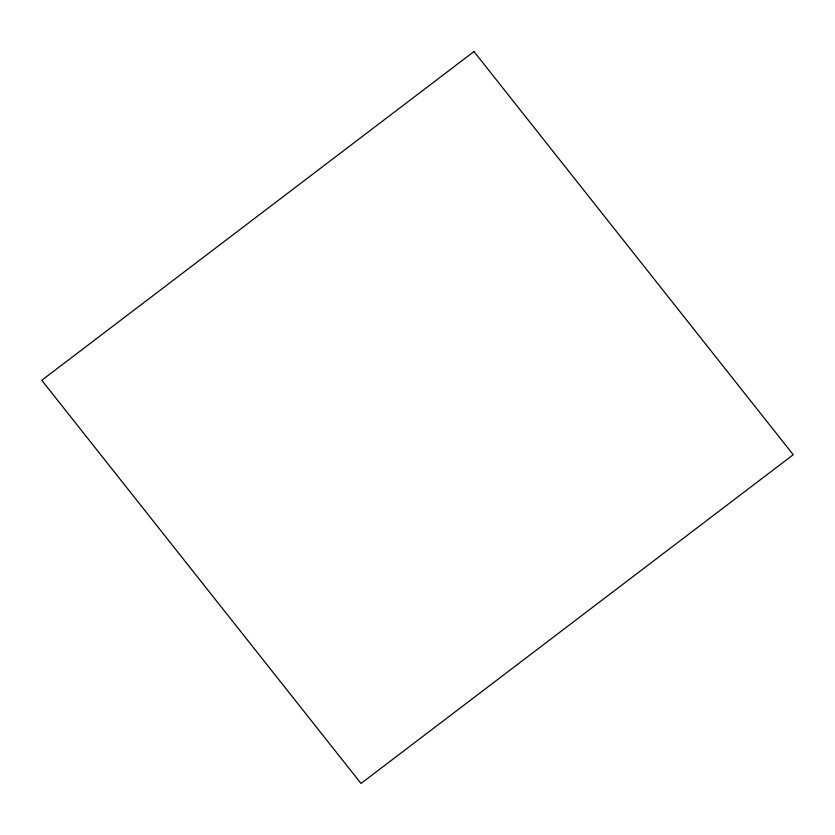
<?xml version="1.0" encoding="UTF-8"?>
<svg xmlns="http://www.w3.org/2000/svg" width="835" height="835" viewBox="0 0 835 835"><rect width="100%" height="100%" fill="white"/><g stroke="black" fill="none" stroke-linecap="round" stroke-linejoin="round"><path stroke-width="1.25" d="M473.977 51.561L41.75 380.28L361.023 783.439L793.25 454.72L473.977 51.561"/></g></svg>
